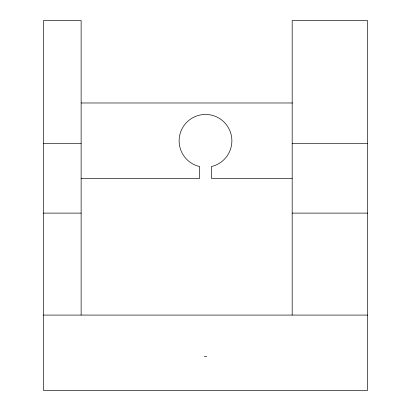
<?xml version="1.0" encoding="UTF-8"?>
<svg xmlns="http://www.w3.org/2000/svg" width="411" height="411" viewBox="0 0 411 411"><rect width="100%" height="100%" fill="white"/><g stroke="black" fill="none" stroke-linecap="round" stroke-linejoin="round"><path stroke-width="0.62" d="M81.131 102.981L292.524 102.981M43.443 143.598L81.131 143.598M292.18 143.598L367.557 143.598M81.131 178.353L199.659 178.353L199.659 166.563A26.381 26.381 0 0 1 183.696 125.987A26.381 26.381 0 0 1 227.304 125.982A26.381 26.381 0 0 1 211.341 166.563L211.341 178.353L292.18 178.353M43.443 213.114L81.131 213.114M292.18 213.114L367.557 213.114M43.443 315.078L367.557 315.078M204.277 356.532L206.723 356.532M292.18 315.078L292.18 20.55L367.557 20.55L367.557 390.45L43.443 390.45L43.443 20.55L81.131 20.55L81.131 315.078"/></g></svg>
